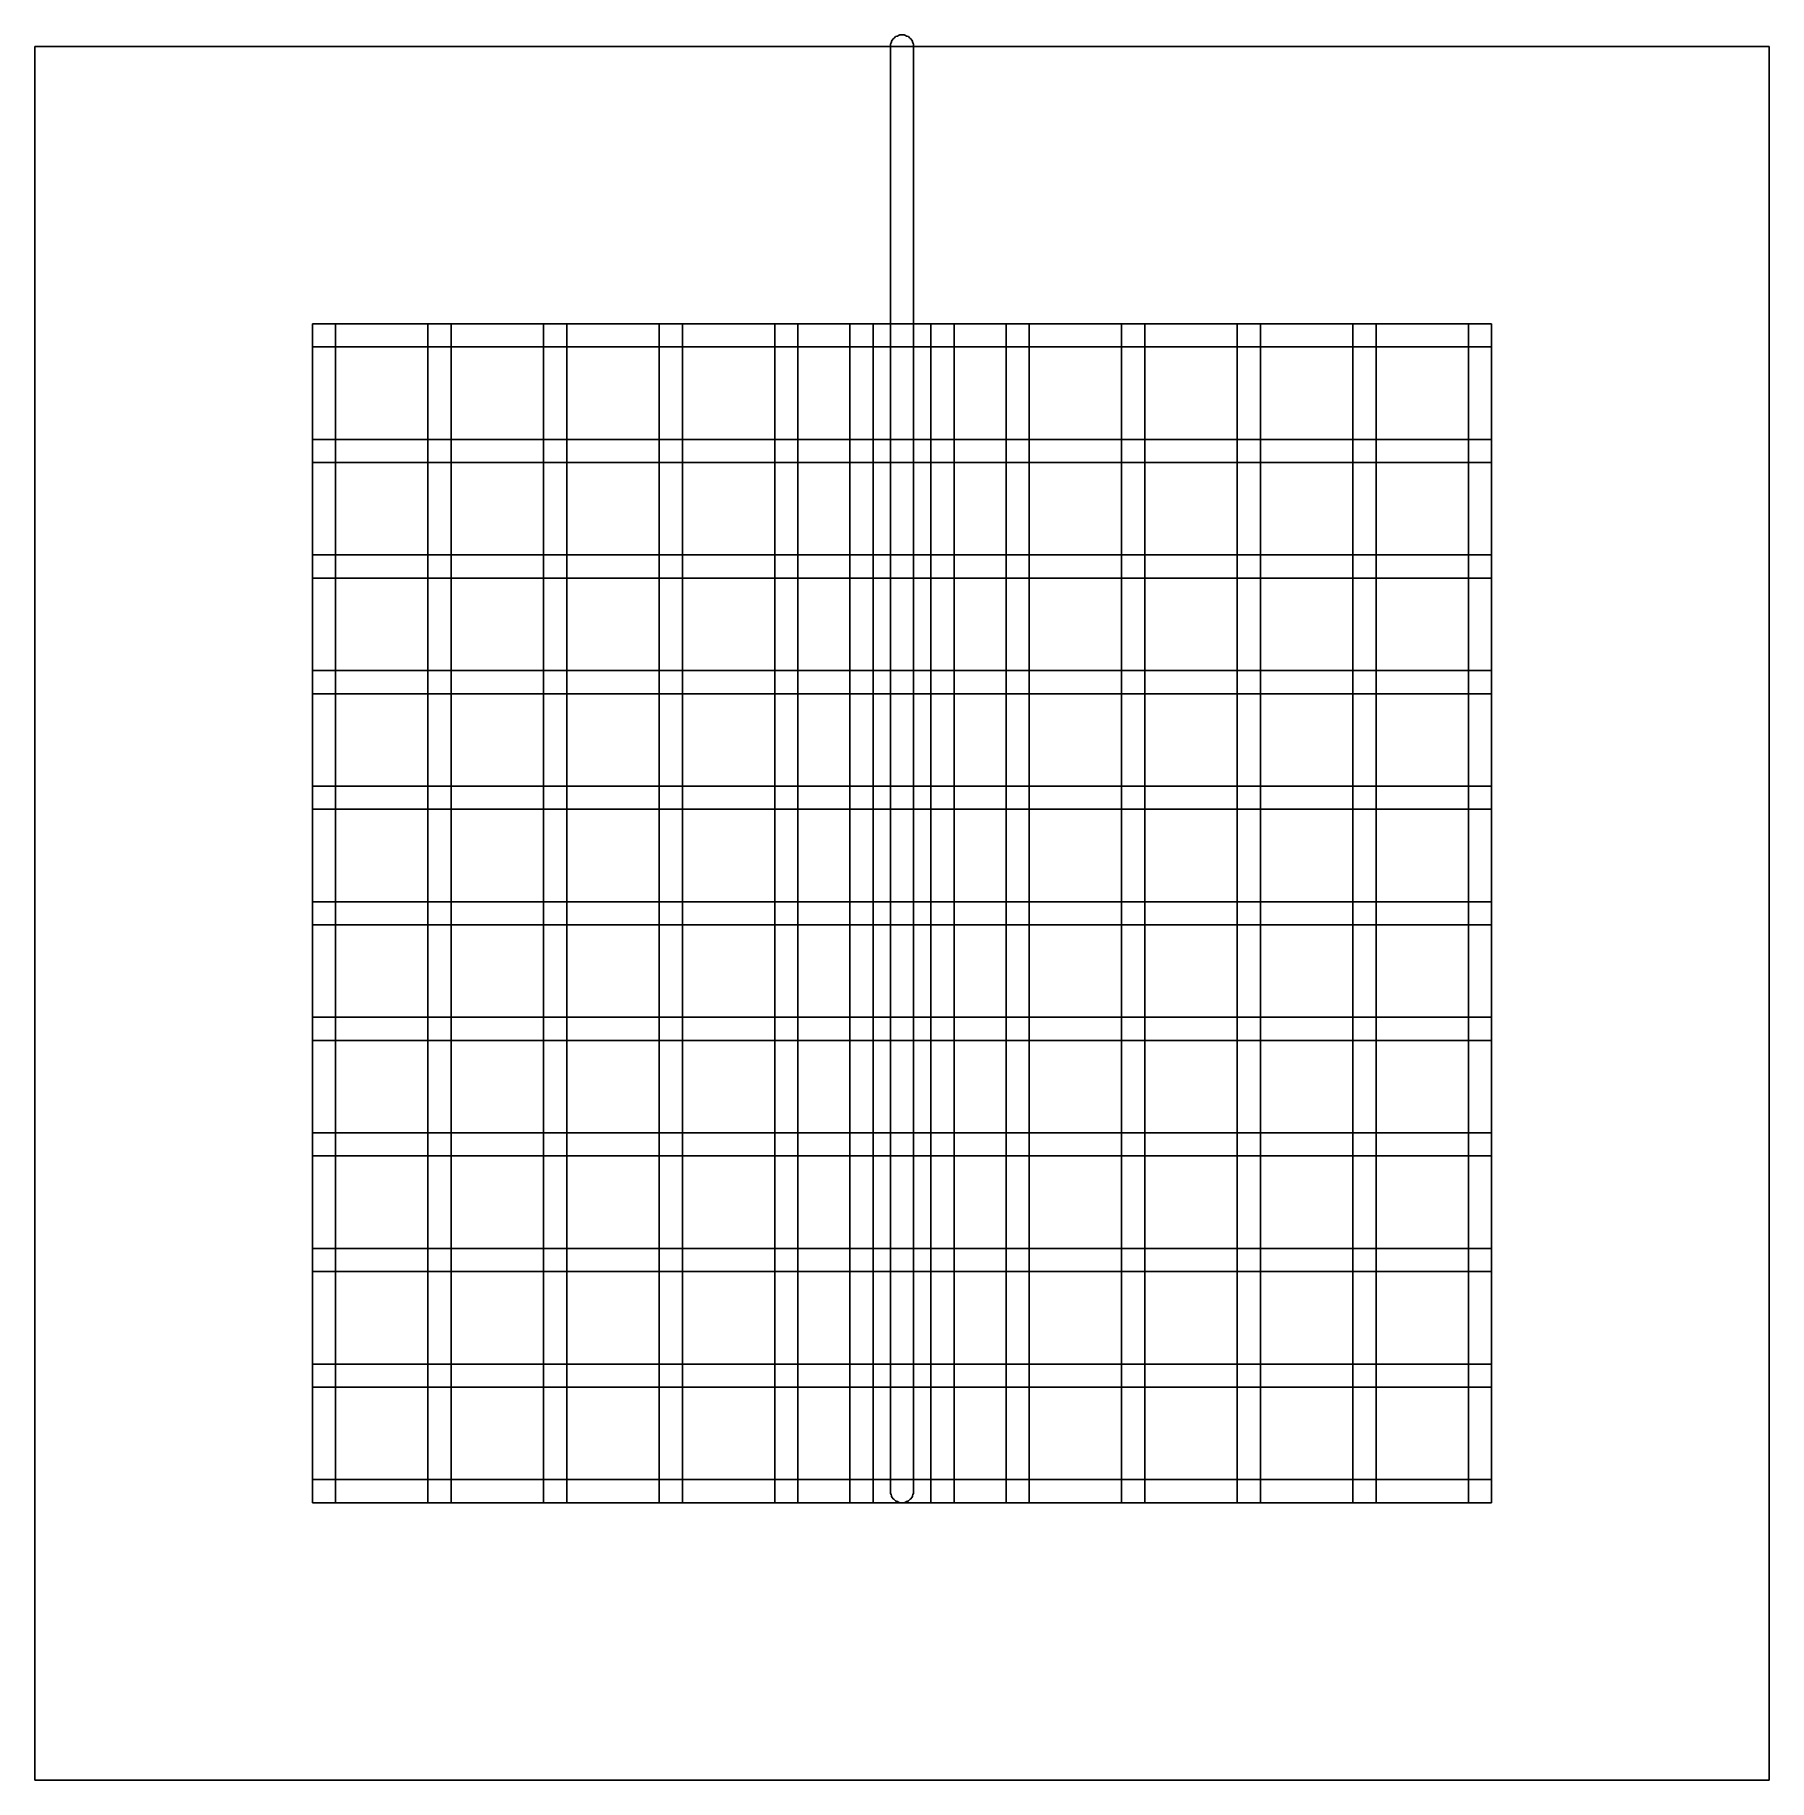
# Model space of a CAD drawing. Extents: x 152000 to 155000, y 502000 to 505020.
import ezdxf

# ---------------------------------------------------------------- set-up
doc = ezdxf.new("R2010")
doc.units = 0

msp = doc.modelspace()

# ---------------------------------------------------------------- linework, layer by layer
at = {"layer": 'Layer0'}
for p, q in [((153481, 505006), (153480, 505004)), ((153482, 505008), (153481, 505006)), ((153483, 505011), (153482, 505009)), ((153482, 505009), (153482, 505008)), ((153485, 505013), (153483, 505011)), ((153486, 505014), (153485, 505013)), ((153487, 505015), (153486, 505014)), ((153489, 505017), (153487, 505015)), ((153491, 505018), (153489, 505017)), ((153492, 505018), (153491, 505018)), ((153494, 505019), (153492, 505018)), ((153496, 505020), (153494, 505019)), ((153498, 505020), (153496, 505020)), ((153500, 505020), (153498, 505020)), ((153502, 505020), (153500, 505020)), ((153504, 505020), (153502, 505020)), ((153506, 505019), (153504, 505020)), ((153508, 505018), (153506, 505019)), ((153509, 505018), (153508, 505018)), ((153511, 505017), (153509, 505018)), ((153513, 505015), (153511, 505017)), ((153514, 505014), (153513, 505015)), ((153515, 505013), (153514, 505014)), ((153517, 505011), (153515, 505013)), ((153518, 505009), (153517, 505011)), ((153518, 505008), (153518, 505009)), ((153519, 505006), (153518, 505008)), ((153520, 505004), (153519, 505006)), ((152000, 505000), (155000, 505000)), ((152000, 502000), (152000, 505000)), ((153480, 505004), (153480, 505002)), ((153480, 505002), (153480, 505000)), ((153480, 505000), (153480, 504480)), ((153480, 505000), (153520, 505000)), ((153520, 505002), (153520, 505004)), ((153520, 505000), (153520, 505002)), ((153520, 504480), (153520, 505000)), ((155000, 505000), (155000, 502000)), ((152520, 504520), (152480, 504520)), ((152480, 504520), (152480, 504480)), ((152680, 504520), (152520, 504520)), ((152520, 504480), (152520, 504520)), ((152720, 504520), (152680, 504520)), ((152680, 504520), (152680, 504480)), ((152880, 504520), (152720, 504520)), ((152720, 504480), (152720, 504520)), ((152920, 504520), (152880, 504520)), ((152880, 504520), (152880, 504480)), ((153080, 504520), (152920, 504520)), ((152920, 504480), (152920, 504520)), ((153120, 504520), (153080, 504520)), ((153080, 504520), (153080, 504480)), ((153280, 504520), (153120, 504520)), ((153120, 504480), (153120, 504520)), ((153320, 504520), (153280, 504520)), ((153280, 504520), (153280, 504480)), ((153410, 504520), (153320, 504520)), ((153320, 504480), (153320, 504520)), ((153450, 504520), (153410, 504520)), ((153410, 504520), (153410, 504480)), ((153550, 504520), (153450, 504520)), ((153450, 504480), (153450, 504520)), ((153590, 504520), (153550, 504520)), ((153550, 504520), (153550, 504480)), ((153680, 504520), (153590, 504520)), ((153590, 504480), (153590, 504520)), ((153720, 504520), (153680, 504520)), ((153680, 504520), (153680, 504480)), ((153880, 504520), (153720, 504520)), ((153720, 504480), (153720, 504520)), ((153920, 504520), (153880, 504520)), ((153880, 504520), (153880, 504480)), ((154080, 504520), (153920, 504520)), ((153920, 504480), (153920, 504520)), ((154120, 504520), (154080, 504520)), ((154080, 504520), (154080, 504480)), ((154280, 504520), (154120, 504520)), ((154120, 504480), (154120, 504520)), ((154320, 504520), (154280, 504520)), ((154280, 504520), (154280, 504480)), ((154480, 504520), (154320, 504520)), ((154320, 504480), (154320, 504520)), ((154520, 504520), (154480, 504520)), ((154480, 504520), (154480, 504480)), ((154520, 504480), (154520, 504520)), ((152480, 504480), (152480, 504320)), ((152480, 504480), (152520, 504480)), ((152680, 504480), (152520, 504480)), ((152520, 504480), (152520, 504320)), ((152680, 504320), (152680, 504480)), ((152680, 504480), (152720, 504480)), ((152880, 504480), (152720, 504480)), ((152720, 504480), (152720, 504320)), ((152880, 504320), (152880, 504480)), ((152880, 504480), (152920, 504480)), ((153080, 504480), (152920, 504480)), ((152920, 504480), (152920, 504320)), ((153080, 504320), (153080, 504480)), ((153080, 504480), (153120, 504480)), ((153280, 504480), (153120, 504480)), ((153120, 504480), (153120, 504320)), ((153280, 504320), (153280, 504480)), ((153280, 504480), (153320, 504480)), ((153410, 504480), (153320, 504480)), ((153320, 504480), (153320, 504320)), ((153410, 504320), (153410, 504480)), ((153410, 504480), (153450, 504480)), ((153480, 504480), (153450, 504480)), ((153450, 504480), (153450, 504320)), ((153480, 504320), (153480, 504480)), ((153480, 504480), (153520, 504480)), ((153550, 504480), (153520, 504480)), ((153520, 504480), (153520, 504320)), ((153550, 504320), (153550, 504480)), ((153550, 504480), (153590, 504480)), ((153680, 504480), (153590, 504480)), ((153590, 504480), (153590, 504320)), ((153680, 504320), (153680, 504480)), ((153680, 504480), (153720, 504480)), ((153880, 504480), (153720, 504480)), ((153720, 504480), (153720, 504320)), ((153880, 504320), (153880, 504480)), ((153880, 504480), (153920, 504480)), ((154080, 504480), (153920, 504480)), ((153920, 504480), (153920, 504320)), ((154080, 504320), (154080, 504480)), ((154080, 504480), (154120, 504480)), ((154280, 504480), (154120, 504480)), ((154120, 504480), (154120, 504320)), ((154280, 504320), (154280, 504480)), ((154280, 504480), (154320, 504480)), ((154480, 504480), (154320, 504480)), ((154320, 504480), (154320, 504320)), ((154480, 504320), (154480, 504480)), ((154480, 504480), (154520, 504480)), ((154520, 504320), (154520, 504480)), ((152480, 504320), (152480, 504280)), ((152520, 504320), (152480, 504320)), ((152520, 504320), (152680, 504320)), ((152520, 504280), (152520, 504320)), ((152680, 504320), (152680, 504280)), ((152720, 504320), (152680, 504320)), ((152720, 504320), (152880, 504320)), ((152720, 504280), (152720, 504320)), ((152880, 504320), (152880, 504280)), ((152920, 504320), (152880, 504320)), ((152920, 504320), (153080, 504320)), ((152920, 504280), (152920, 504320)), ((153080, 504320), (153080, 504280)), ((153120, 504320), (153080, 504320)), ((153120, 504320), (153280, 504320)), ((153120, 504280), (153120, 504320)), ((153320, 504320), (153280, 504320)), ((153280, 504320), (153280, 504280)), ((153320, 504320), (153410, 504320)), ((153320, 504280), (153320, 504320)), ((153450, 504320), (153410, 504320)), ((153410, 504320), (153410, 504280)), ((153450, 504320), (153480, 504320)), ((153450, 504280), (153450, 504320)), ((153480, 504320), (153480, 504280)), ((153520, 504320), (153480, 504320)), ((153520, 504320), (153550, 504320)), ((153520, 504280), (153520, 504320)), ((153590, 504320), (153550, 504320)), ((153550, 504320), (153550, 504280)), ((153590, 504320), (153680, 504320)), ((153590, 504280), (153590, 504320)), ((153720, 504320), (153680, 504320)), ((153680, 504320), (153680, 504280)), ((153720, 504320), (153880, 504320)), ((153720, 504280), (153720, 504320)), ((153920, 504320), (153880, 504320)), ((153880, 504320), (153880, 504280)), ((153920, 504320), (154080, 504320)), ((153920, 504280), (153920, 504320)), ((154120, 504320), (154080, 504320)), ((154080, 504320), (154080, 504280)), ((154120, 504320), (154280, 504320)), ((154120, 504280), (154120, 504320)), ((154320, 504320), (154280, 504320)), ((154280, 504320), (154280, 504280)), ((154320, 504320), (154480, 504320)), ((154320, 504280), (154320, 504320)), ((154520, 504320), (154480, 504320)), ((154480, 504320), (154480, 504280)), ((154520, 504280), (154520, 504320)), ((152480, 504280), (152480, 504120)), ((152480, 504280), (152520, 504280)), ((152680, 504280), (152520, 504280)), ((152520, 504280), (152520, 504120)), ((152680, 504120), (152680, 504280)), ((152680, 504280), (152720, 504280)), ((152880, 504280), (152720, 504280)), ((152720, 504280), (152720, 504120)), ((152880, 504120), (152880, 504280)), ((152880, 504280), (152920, 504280)), ((153080, 504280), (152920, 504280)), ((152920, 504280), (152920, 504120)), ((153080, 504120), (153080, 504280)), ((153080, 504280), (153120, 504280)), ((153280, 504280), (153120, 504280)), ((153120, 504280), (153120, 504120)), ((153280, 504120), (153280, 504280)), ((153280, 504280), (153320, 504280)), ((153410, 504280), (153320, 504280)), ((153320, 504280), (153320, 504120)), ((153410, 504120), (153410, 504280)), ((153410, 504280), (153450, 504280)), ((153480, 504280), (153450, 504280)), ((153450, 504280), (153450, 504120)), ((153480, 504120), (153480, 504280)), ((153480, 504280), (153520, 504280)), ((153550, 504280), (153520, 504280)), ((153520, 504280), (153520, 504120)), ((153550, 504120), (153550, 504280)), ((153550, 504280), (153590, 504280)), ((153680, 504280), (153590, 504280)), ((153590, 504280), (153590, 504120)), ((153680, 504120), (153680, 504280)), ((153680, 504280), (153720, 504280)), ((153880, 504280), (153720, 504280)), ((153720, 504280), (153720, 504120)), ((153880, 504120), (153880, 504280)), ((153880, 504280), (153920, 504280)), ((154080, 504280), (153920, 504280)), ((153920, 504280), (153920, 504120)), ((154080, 504120), (154080, 504280)), ((154080, 504280), (154120, 504280)), ((154280, 504280), (154120, 504280)), ((154120, 504280), (154120, 504120)), ((154280, 504120), (154280, 504280)), ((154280, 504280), (154320, 504280)), ((154480, 504280), (154320, 504280)), ((154320, 504280), (154320, 504120)), ((154480, 504120), (154480, 504280)), ((154480, 504280), (154520, 504280)), ((154520, 504120), (154520, 504280)), ((152480, 504120), (152480, 504080)), ((152520, 504120), (152480, 504120)), ((152520, 504120), (152680, 504120)), ((152520, 504080), (152520, 504120)), ((152680, 504120), (152680, 504080)), ((152720, 504120), (152680, 504120)), ((152720, 504120), (152880, 504120)), ((152720, 504080), (152720, 504120)), ((152880, 504120), (152880, 504080)), ((152920, 504120), (152880, 504120)), ((152920, 504120), (153080, 504120)), ((152920, 504080), (152920, 504120)), ((153080, 504120), (153080, 504080)), ((153120, 504120), (153080, 504120)), ((153120, 504120), (153280, 504120)), ((153120, 504080), (153120, 504120)), ((153280, 504120), (153280, 504080)), ((153320, 504120), (153280, 504120)), ((153320, 504120), (153410, 504120)), ((153320, 504080), (153320, 504120)), ((153450, 504120), (153410, 504120)), ((153410, 504120), (153410, 504080)), ((153450, 504120), (153480, 504120)), ((153450, 504080), (153450, 504120)), ((153480, 504120), (153480, 504080)), ((153520, 504120), (153480, 504120)), ((153520, 504120), (153550, 504120)), ((153520, 504080), (153520, 504120)), ((153590, 504120), (153550, 504120)), ((153550, 504120), (153550, 504080)), ((153590, 504120), (153680, 504120)), ((153590, 504080), (153590, 504120)), ((153720, 504120), (153680, 504120)), ((153680, 504120), (153680, 504080)), ((153720, 504120), (153880, 504120)), ((153720, 504080), (153720, 504120)), ((153920, 504120), (153880, 504120)), ((153880, 504120), (153880, 504080)), ((153920, 504120), (154080, 504120)), ((153920, 504080), (153920, 504120)), ((154120, 504120), (154080, 504120)), ((154080, 504120), (154080, 504080)), ((154120, 504120), (154280, 504120)), ((154120, 504080), (154120, 504120)), ((154320, 504120), (154280, 504120)), ((154280, 504120), (154280, 504080)), ((154320, 504120), (154480, 504120)), ((154320, 504080), (154320, 504120)), ((154520, 504120), (154480, 504120)), ((154480, 504120), (154480, 504080)), ((154520, 504080), (154520, 504120)), ((152480, 504080), (152480, 503920)), ((152480, 504080), (152520, 504080)), ((152680, 504080), (152520, 504080)), ((152520, 504080), (152520, 503920)), ((152680, 503920), (152680, 504080)), ((152680, 504080), (152720, 504080)), ((152880, 504080), (152720, 504080)), ((152720, 504080), (152720, 503920)), ((152880, 503920), (152880, 504080)), ((152880, 504080), (152920, 504080)), ((153080, 504080), (152920, 504080)), ((152920, 504080), (152920, 503920)), ((153080, 503920), (153080, 504080)), ((153080, 504080), (153120, 504080)), ((153280, 504080), (153120, 504080)), ((153120, 504080), (153120, 503920)), ((153280, 503920), (153280, 504080)), ((153280, 504080), (153320, 504080)), ((153410, 504080), (153320, 504080)), ((153320, 504080), (153320, 503920)), ((153410, 503920), (153410, 504080)), ((153410, 504080), (153450, 504080)), ((153480, 504080), (153450, 504080)), ((153450, 504080), (153450, 503920)), ((153480, 503920), (153480, 504080)), ((153480, 504080), (153520, 504080)), ((153550, 504080), (153520, 504080)), ((153520, 504080), (153520, 503920)), ((153550, 503920), (153550, 504080)), ((153550, 504080), (153590, 504080)), ((153680, 504080), (153590, 504080)), ((153590, 504080), (153590, 503920)), ((153680, 503920), (153680, 504080)), ((153680, 504080), (153720, 504080)), ((153880, 504080), (153720, 504080)), ((153720, 504080), (153720, 503920)), ((153880, 503920), (153880, 504080)), ((153880, 504080), (153920, 504080)), ((154080, 504080), (153920, 504080)), ((153920, 504080), (153920, 503920)), ((154080, 503920), (154080, 504080)), ((154080, 504080), (154120, 504080)), ((154280, 504080), (154120, 504080)), ((154120, 504080), (154120, 503920)), ((154280, 503920), (154280, 504080)), ((154280, 504080), (154320, 504080)), ((154480, 504080), (154320, 504080)), ((154320, 504080), (154320, 503920)), ((154480, 503920), (154480, 504080)), ((154480, 504080), (154520, 504080)), ((154520, 503920), (154520, 504080)), ((152480, 503920), (152480, 503880)), ((152520, 503920), (152480, 503920)), ((152520, 503920), (152680, 503920)), ((152520, 503880), (152520, 503920)), ((152680, 503920), (152680, 503880)), ((152720, 503920), (152680, 503920)), ((152720, 503920), (152880, 503920)), ((152720, 503880), (152720, 503920)), ((152880, 503920), (152880, 503880)), ((152920, 503920), (152880, 503920)), ((152920, 503920), (153080, 503920)), ((152920, 503880), (152920, 503920)), ((153080, 503920), (153080, 503880)), ((153120, 503920), (153080, 503920)), ((153120, 503920), (153280, 503920)), ((153120, 503880), (153120, 503920)), ((153280, 503920), (153280, 503880)), ((153320, 503920), (153280, 503920)), ((153320, 503920), (153410, 503920)), ((153320, 503880), (153320, 503920)), ((153450, 503920), (153410, 503920)), ((153410, 503920), (153410, 503880)), ((153450, 503920), (153480, 503920)), ((153450, 503880), (153450, 503920)), ((153480, 503920), (153480, 503880)), ((153520, 503920), (153480, 503920)), ((153520, 503920), (153550, 503920)), ((153520, 503880), (153520, 503920)), ((153590, 503920), (153550, 503920)), ((153550, 503920), (153550, 503880)), ((153590, 503920), (153680, 503920)), ((153590, 503880), (153590, 503920)), ((153720, 503920), (153680, 503920)), ((153680, 503920), (153680, 503880)), ((153720, 503920), (153880, 503920)), ((153720, 503880), (153720, 503920)), ((153920, 503920), (153880, 503920)), ((153880, 503920), (153880, 503880)), ((153920, 503920), (154080, 503920)), ((153920, 503880), (153920, 503920)), ((154120, 503920), (154080, 503920)), ((154080, 503920), (154080, 503880)), ((154120, 503920), (154280, 503920)), ((154120, 503880), (154120, 503920)), ((154320, 503920), (154280, 503920)), ((154280, 503920), (154280, 503880)), ((154320, 503920), (154480, 503920)), ((154320, 503880), (154320, 503920)), ((154520, 503920), (154480, 503920)), ((154480, 503920), (154480, 503880)), ((154520, 503880), (154520, 503920)), ((152480, 503880), (152480, 503720)), ((152480, 503880), (152520, 503880)), ((152680, 503880), (152520, 503880)), ((152520, 503880), (152520, 503720)), ((152680, 503720), (152680, 503880)), ((152680, 503880), (152720, 503880)), ((152880, 503880), (152720, 503880)), ((152720, 503880), (152720, 503720)), ((152880, 503720), (152880, 503880)), ((152880, 503880), (152920, 503880)), ((153080, 503880), (152920, 503880)), ((152920, 503880), (152920, 503720)), ((153080, 503720), (153080, 503880)), ((153080, 503880), (153120, 503880)), ((153280, 503880), (153120, 503880)), ((153120, 503880), (153120, 503720)), ((153280, 503720), (153280, 503880)), ((153280, 503880), (153320, 503880)), ((153410, 503880), (153320, 503880)), ((153320, 503880), (153320, 503720)), ((153410, 503720), (153410, 503880)), ((153410, 503880), (153450, 503880)), ((153480, 503880), (153450, 503880)), ((153450, 503880), (153450, 503720)), ((153480, 503720), (153480, 503880)), ((153480, 503880), (153520, 503880)), ((153550, 503880), (153520, 503880)), ((153520, 503880), (153520, 503720)), ((153550, 503720), (153550, 503880)), ((153550, 503880), (153590, 503880)), ((153680, 503880), (153590, 503880)), ((153590, 503880), (153590, 503720)), ((153680, 503720), (153680, 503880)), ((153680, 503880), (153720, 503880)), ((153880, 503880), (153720, 503880)), ((153720, 503880), (153720, 503720)), ((153880, 503720), (153880, 503880)), ((153880, 503880), (153920, 503880)), ((154080, 503880), (153920, 503880)), ((153920, 503880), (153920, 503720)), ((154080, 503720), (154080, 503880)), ((154080, 503880), (154120, 503880)), ((154280, 503880), (154120, 503880)), ((154120, 503880), (154120, 503720)), ((154280, 503720), (154280, 503880)), ((154280, 503880), (154320, 503880)), ((154480, 503880), (154320, 503880)), ((154320, 503880), (154320, 503720)), ((154480, 503720), (154480, 503880)), ((154480, 503880), (154520, 503880)), ((154520, 503720), (154520, 503880)), ((152480, 503720), (152480, 503680)), ((152520, 503720), (152480, 503720)), ((152520, 503720), (152680, 503720)), ((152520, 503680), (152520, 503720)), ((152680, 503720), (152680, 503680)), ((152720, 503720), (152680, 503720)), ((152720, 503720), (152880, 503720)), ((152720, 503680), (152720, 503720)), ((152880, 503720), (152880, 503680)), ((152920, 503720), (152880, 503720)), ((152920, 503720), (153080, 503720)), ((152920, 503680), (152920, 503720)), ((153080, 503720), (153080, 503680)), ((153120, 503720), (153080, 503720)), ((153120, 503720), (153280, 503720)), ((153120, 503680), (153120, 503720)), ((153280, 503720), (153280, 503680)), ((153320, 503720), (153280, 503720)), ((153320, 503720), (153410, 503720)), ((153320, 503680), (153320, 503720)), ((153410, 503720), (153410, 503680)), ((153450, 503720), (153410, 503720)), ((153450, 503720), (153480, 503720)), ((153450, 503680), (153450, 503720)), ((153480, 503720), (153480, 503680)), ((153520, 503720), (153480, 503720)), ((153520, 503720), (153550, 503720)), ((153520, 503680), (153520, 503720)), ((153590, 503720), (153550, 503720)), ((153550, 503720), (153550, 503680)), ((153590, 503720), (153680, 503720)), ((153590, 503680), (153590, 503720)), ((153720, 503720), (153680, 503720)), ((153680, 503720), (153680, 503680)), ((153720, 503720), (153880, 503720)), ((153720, 503680), (153720, 503720)), ((153920, 503720), (153880, 503720)), ((153880, 503720), (153880, 503680)), ((153920, 503720), (154080, 503720)), ((153920, 503680), (153920, 503720)), ((154120, 503720), (154080, 503720)), ((154080, 503720), (154080, 503680)), ((154120, 503720), (154280, 503720)), ((154120, 503680), (154120, 503720)), ((154320, 503720), (154280, 503720)), ((154280, 503720), (154280, 503680)), ((154320, 503720), (154480, 503720)), ((154320, 503680), (154320, 503720)), ((154520, 503720), (154480, 503720)), ((154480, 503720), (154480, 503680)), ((154520, 503680), (154520, 503720)), ((152480, 503680), (152480, 503520)), ((152480, 503680), (152520, 503680)), ((152680, 503680), (152520, 503680)), ((152520, 503680), (152520, 503520)), ((152680, 503520), (152680, 503680)), ((152680, 503680), (152720, 503680)), ((152880, 503680), (152720, 503680)), ((152720, 503680), (152720, 503520)), ((152880, 503520), (152880, 503680)), ((152880, 503680), (152920, 503680)), ((153080, 503680), (152920, 503680)), ((152920, 503680), (152920, 503520)), ((153080, 503520), (153080, 503680)), ((153080, 503680), (153120, 503680)), ((153280, 503680), (153120, 503680)), ((153120, 503680), (153120, 503520)), ((153280, 503520), (153280, 503680)), ((153280, 503680), (153320, 503680)), ((153410, 503680), (153320, 503680)), ((153320, 503680), (153320, 503520)), ((153410, 503520), (153410, 503680)), ((153410, 503680), (153450, 503680)), ((153480, 503680), (153450, 503680)), ((153450, 503680), (153450, 503520)), ((153480, 503520), (153480, 503680)), ((153480, 503680), (153520, 503680)), ((153550, 503680), (153520, 503680)), ((153520, 503680), (153520, 503520)), ((153550, 503520), (153550, 503680)), ((153550, 503680), (153590, 503680)), ((153680, 503680), (153590, 503680)), ((153590, 503680), (153590, 503520)), ((153680, 503520), (153680, 503680)), ((153680, 503680), (153720, 503680)), ((153880, 503680), (153720, 503680)), ((153720, 503680), (153720, 503520)), ((153880, 503520), (153880, 503680)), ((153880, 503680), (153920, 503680)), ((154080, 503680), (153920, 503680)), ((153920, 503680), (153920, 503520)), ((154080, 503520), (154080, 503680)), ((154080, 503680), (154120, 503680)), ((154280, 503680), (154120, 503680)), ((154120, 503680), (154120, 503520)), ((154280, 503520), (154280, 503680)), ((154280, 503680), (154320, 503680)), ((154480, 503680), (154320, 503680)), ((154320, 503680), (154320, 503520)), ((154480, 503520), (154480, 503680)), ((154480, 503680), (154520, 503680)), ((154520, 503520), (154520, 503680)), ((152480, 503520), (152480, 503480)), ((152520, 503520), (152480, 503520)), ((152520, 503520), (152680, 503520)), ((152520, 503480), (152520, 503520)), ((152680, 503520), (152680, 503480)), ((152720, 503520), (152680, 503520)), ((152720, 503520), (152880, 503520)), ((152720, 503480), (152720, 503520)), ((152880, 503520), (152880, 503480)), ((152920, 503520), (152880, 503520)), ((152920, 503520), (153080, 503520)), ((152920, 503480), (152920, 503520)), ((153080, 503520), (153080, 503480)), ((153120, 503520), (153080, 503520)), ((153120, 503520), (153280, 503520)), ((153120, 503480), (153120, 503520)), ((153280, 503520), (153280, 503480)), ((153320, 503520), (153280, 503520)), ((153320, 503520), (153410, 503520)), ((153320, 503480), (153320, 503520)), ((153410, 503520), (153410, 503480)), ((153450, 503520), (153410, 503520)), ((153450, 503520), (153480, 503520)), ((153450, 503480), (153450, 503520)), ((153480, 503520), (153480, 503480)), ((153520, 503520), (153480, 503520)), ((153520, 503520), (153550, 503520)), ((153520, 503480), (153520, 503520)), ((153590, 503520), (153550, 503520)), ((153550, 503520), (153550, 503480)), ((153590, 503520), (153680, 503520)), ((153590, 503480), (153590, 503520)), ((153720, 503520), (153680, 503520)), ((153680, 503520), (153680, 503480)), ((153720, 503520), (153880, 503520)), ((153720, 503480), (153720, 503520)), ((153920, 503520), (153880, 503520)), ((153880, 503520), (153880, 503480)), ((153920, 503520), (154080, 503520)), ((153920, 503480), (153920, 503520)), ((154120, 503520), (154080, 503520)), ((154080, 503520), (154080, 503480)), ((154120, 503520), (154280, 503520)), ((154120, 503480), (154120, 503520)), ((154320, 503520), (154280, 503520)), ((154280, 503520), (154280, 503480)), ((154320, 503520), (154480, 503520)), ((154320, 503480), (154320, 503520)), ((154520, 503520), (154480, 503520)), ((154480, 503520), (154480, 503480)), ((154520, 503480), (154520, 503520)), ((152480, 503480), (152480, 503320)), ((152480, 503480), (152520, 503480)), ((152680, 503480), (152520, 503480)), ((152520, 503480), (152520, 503320)), ((152680, 503320), (152680, 503480)), ((152680, 503480), (152720, 503480)), ((152880, 503480), (152720, 503480)), ((152720, 503480), (152720, 503320)), ((152880, 503320), (152880, 503480)), ((152880, 503480), (152920, 503480)), ((153080, 503480), (152920, 503480)), ((152920, 503480), (152920, 503320)), ((153080, 503320), (153080, 503480)), ((153080, 503480), (153120, 503480)), ((153280, 503480), (153120, 503480)), ((153120, 503480), (153120, 503320)), ((153280, 503320), (153280, 503480)), ((153280, 503480), (153320, 503480)), ((153410, 503480), (153320, 503480)), ((153320, 503480), (153320, 503320)), ((153410, 503320), (153410, 503480)), ((153410, 503480), (153450, 503480)), ((153480, 503480), (153450, 503480)), ((153450, 503480), (153450, 503320)), ((153480, 503320), (153480, 503480)), ((153480, 503480), (153520, 503480)), ((153550, 503480), (153520, 503480)), ((153520, 503480), (153520, 503320)), ((153550, 503320), (153550, 503480)), ((153550, 503480), (153590, 503480)), ((153680, 503480), (153590, 503480)), ((153590, 503480), (153590, 503320)), ((153680, 503320), (153680, 503480)), ((153680, 503480), (153720, 503480)), ((153880, 503480), (153720, 503480)), ((153720, 503480), (153720, 503320)), ((153880, 503320), (153880, 503480)), ((153880, 503480), (153920, 503480)), ((154080, 503480), (153920, 503480)), ((153920, 503480), (153920, 503320)), ((154080, 503320), (154080, 503480)), ((154080, 503480), (154120, 503480)), ((154280, 503480), (154120, 503480)), ((154120, 503480), (154120, 503320)), ((154280, 503320), (154280, 503480)), ((154280, 503480), (154320, 503480)), ((154480, 503480), (154320, 503480)), ((154320, 503480), (154320, 503320)), ((154480, 503320), (154480, 503480)), ((154480, 503480), (154520, 503480)), ((154520, 503320), (154520, 503480)), ((152480, 503320), (152480, 503280)), ((152520, 503320), (152480, 503320)), ((152520, 503320), (152680, 503320)), ((152520, 503280), (152520, 503320)), ((152680, 503320), (152680, 503280)), ((152720, 503320), (152680, 503320)), ((152720, 503320), (152880, 503320)), ((152720, 503280), (152720, 503320)), ((152880, 503320), (152880, 503280)), ((152920, 503320), (152880, 503320)), ((152920, 503320), (153080, 503320)), ((152920, 503280), (152920, 503320)), ((153080, 503320), (153080, 503280)), ((153120, 503320), (153080, 503320)), ((153120, 503320), (153280, 503320)), ((153120, 503280), (153120, 503320)), ((153280, 503320), (153280, 503280)), ((153320, 503320), (153280, 503320)), ((153320, 503320), (153410, 503320)), ((153320, 503280), (153320, 503320)), ((153410, 503320), (153410, 503280)), ((153450, 503320), (153410, 503320)), ((153450, 503320), (153480, 503320)), ((153450, 503280), (153450, 503320)), ((153480, 503320), (153480, 503280)), ((153520, 503320), (153480, 503320)), ((153520, 503320), (153550, 503320)), ((153520, 503280), (153520, 503320)), ((153550, 503320), (153550, 503280)), ((153590, 503320), (153550, 503320)), ((153590, 503320), (153680, 503320)), ((153590, 503280), (153590, 503320)), ((153680, 503320), (153680, 503280)), ((153720, 503320), (153680, 503320)), ((153720, 503320), (153880, 503320)), ((153720, 503280), (153720, 503320)), ((153920, 503320), (153880, 503320)), ((153880, 503320), (153880, 503280)), ((153920, 503320), (154080, 503320)), ((153920, 503280), (153920, 503320)), ((154120, 503320), (154080, 503320)), ((154080, 503320), (154080, 503280)), ((154120, 503320), (154280, 503320)), ((154120, 503280), (154120, 503320)), ((154320, 503320), (154280, 503320)), ((154280, 503320), (154280, 503280)), ((154320, 503320), (154480, 503320)), ((154320, 503280), (154320, 503320)), ((154520, 503320), (154480, 503320)), ((154480, 503320), (154480, 503280)), ((154520, 503280), (154520, 503320)), ((152480, 503280), (152480, 503120)), ((152480, 503280), (152520, 503280)), ((152680, 503280), (152520, 503280)), ((152520, 503280), (152520, 503120)), ((152680, 503120), (152680, 503280)), ((152680, 503280), (152720, 503280)), ((152880, 503280), (152720, 503280)), ((152720, 503280), (152720, 503120)), ((152880, 503120), (152880, 503280)), ((152880, 503280), (152920, 503280)), ((153080, 503280), (152920, 503280)), ((152920, 503280), (152920, 503120)), ((153080, 503120), (153080, 503280)), ((153080, 503280), (153120, 503280)), ((153280, 503280), (153120, 503280)), ((153120, 503280), (153120, 503120)), ((153280, 503120), (153280, 503280)), ((153280, 503280), (153320, 503280)), ((153410, 503280), (153320, 503280)), ((153320, 503280), (153320, 503120)), ((153410, 503120), (153410, 503280)), ((153410, 503280), (153450, 503280)), ((153480, 503280), (153450, 503280)), ((153450, 503280), (153450, 503120)), ((153480, 503120), (153480, 503280)), ((153480, 503280), (153520, 503280)), ((153550, 503280), (153520, 503280)), ((153520, 503280), (153520, 503120)), ((153550, 503120), (153550, 503280)), ((153550, 503280), (153590, 503280)), ((153680, 503280), (153590, 503280)), ((153590, 503280), (153590, 503120)), ((153680, 503120), (153680, 503280)), ((153680, 503280), (153720, 503280)), ((153880, 503280), (153720, 503280)), ((153720, 503280), (153720, 503120)), ((153880, 503120), (153880, 503280)), ((153880, 503280), (153920, 503280)), ((154080, 503280), (153920, 503280)), ((153920, 503280), (153920, 503120)), ((154080, 503120), (154080, 503280)), ((154080, 503280), (154120, 503280)), ((154280, 503280), (154120, 503280)), ((154120, 503280), (154120, 503120)), ((154280, 503120), (154280, 503280)), ((154280, 503280), (154320, 503280)), ((154480, 503280), (154320, 503280)), ((154320, 503280), (154320, 503120)), ((154480, 503120), (154480, 503280)), ((154480, 503280), (154520, 503280)), ((154520, 503120), (154520, 503280)), ((152480, 503120), (152480, 503080)), ((152520, 503120), (152480, 503120)), ((152520, 503120), (152680, 503120)), ((152520, 503080), (152520, 503120)), ((152680, 503120), (152680, 503080)), ((152720, 503120), (152680, 503120)), ((152720, 503120), (152880, 503120)), ((152720, 503080), (152720, 503120)), ((152880, 503120), (152880, 503080)), ((152920, 503120), (152880, 503120)), ((152920, 503120), (153080, 503120)), ((152920, 503080), (152920, 503120)), ((153080, 503120), (153080, 503080)), ((153120, 503120), (153080, 503120)), ((153120, 503120), (153280, 503120)), ((153120, 503080), (153120, 503120)), ((153280, 503120), (153280, 503080)), ((153320, 503120), (153280, 503120)), ((153320, 503120), (153410, 503120)), ((153320, 503080), (153320, 503120)), ((153410, 503120), (153410, 503080)), ((153450, 503120), (153410, 503120)), ((153450, 503120), (153480, 503120)), ((153450, 503080), (153450, 503120)), ((153480, 503120), (153480, 503080)), ((153520, 503120), (153480, 503120)), ((153520, 503120), (153550, 503120)), ((153520, 503080), (153520, 503120)), ((153550, 503120), (153550, 503080)), ((153590, 503120), (153550, 503120)), ((153590, 503120), (153680, 503120)), ((153590, 503080), (153590, 503120)), ((153680, 503120), (153680, 503080)), ((153720, 503120), (153680, 503120)), ((153720, 503120), (153880, 503120)), ((153720, 503080), (153720, 503120)), ((153880, 503120), (153880, 503080)), ((153920, 503120), (153880, 503120)), ((153920, 503120), (154080, 503120)), ((153920, 503080), (153920, 503120)), ((154120, 503120), (154080, 503120)), ((154080, 503120), (154080, 503080)), ((154120, 503120), (154280, 503120)), ((154120, 503080), (154120, 503120)), ((154320, 503120), (154280, 503120)), ((154280, 503120), (154280, 503080)), ((154320, 503120), (154480, 503120)), ((154320, 503080), (154320, 503120)), ((154520, 503120), (154480, 503120)), ((154480, 503120), (154480, 503080)), ((154520, 503080), (154520, 503120)), ((152480, 503080), (152480, 502920)), ((152480, 503080), (152520, 503080)), ((152680, 503080), (152520, 503080)), ((152520, 503080), (152520, 502920)), ((152680, 502920), (152680, 503080)), ((152680, 503080), (152720, 503080)), ((152880, 503080), (152720, 503080)), ((152720, 503080), (152720, 502920)), ((152880, 502920), (152880, 503080)), ((152880, 503080), (152920, 503080)), ((153080, 503080), (152920, 503080)), ((152920, 503080), (152920, 502920)), ((153080, 502920), (153080, 503080)), ((153080, 503080), (153120, 503080)), ((153280, 503080), (153120, 503080)), ((153120, 503080), (153120, 502920)), ((153280, 502920), (153280, 503080)), ((153280, 503080), (153320, 503080)), ((153410, 503080), (153320, 503080)), ((153320, 503080), (153320, 502920)), ((153410, 502920), (153410, 503080)), ((153410, 503080), (153450, 503080)), ((153480, 503080), (153450, 503080)), ((153450, 503080), (153450, 502920)), ((153480, 502920), (153480, 503080)), ((153480, 503080), (153520, 503080)), ((153550, 503080), (153520, 503080)), ((153520, 503080), (153520, 502920)), ((153550, 502920), (153550, 503080)), ((153550, 503080), (153590, 503080)), ((153680, 503080), (153590, 503080)), ((153590, 503080), (153590, 502920)), ((153680, 502920), (153680, 503080)), ((153680, 503080), (153720, 503080)), ((153880, 503080), (153720, 503080)), ((153720, 503080), (153720, 502920)), ((153880, 502920), (153880, 503080)), ((153880, 503080), (153920, 503080)), ((154080, 503080), (153920, 503080)), ((153920, 503080), (153920, 502920)), ((154080, 502920), (154080, 503080)), ((154080, 503080), (154120, 503080)), ((154280, 503080), (154120, 503080)), ((154120, 503080), (154120, 502920)), ((154280, 502920), (154280, 503080)), ((154280, 503080), (154320, 503080)), ((154480, 503080), (154320, 503080)), ((154320, 503080), (154320, 502920)), ((154480, 502920), (154480, 503080)), ((154480, 503080), (154520, 503080)), ((154520, 502920), (154520, 503080)), ((152480, 502920), (152480, 502880)), ((152520, 502920), (152480, 502920)), ((152520, 502920), (152680, 502920)), ((152520, 502880), (152520, 502920)), ((152680, 502920), (152680, 502880)), ((152720, 502920), (152680, 502920)), ((152720, 502920), (152880, 502920)), ((152720, 502880), (152720, 502920)), ((152880, 502920), (152880, 502880)), ((152920, 502920), (152880, 502920)), ((152920, 502920), (153080, 502920)), ((152920, 502880), (152920, 502920)), ((153080, 502920), (153080, 502880)), ((153120, 502920), (153080, 502920)), ((153120, 502920), (153280, 502920)), ((153120, 502880), (153120, 502920)), ((153280, 502920), (153280, 502880)), ((153320, 502920), (153280, 502920)), ((153320, 502920), (153410, 502920)), ((153320, 502880), (153320, 502920)), ((153410, 502920), (153410, 502880)), ((153450, 502920), (153410, 502920)), ((153450, 502920), (153480, 502920)), ((153450, 502880), (153450, 502920)), ((153480, 502920), (153480, 502880)), ((153520, 502920), (153480, 502920)), ((153520, 502920), (153550, 502920)), ((153520, 502880), (153520, 502920)), ((153550, 502920), (153550, 502880)), ((153590, 502920), (153550, 502920)), ((153590, 502920), (153680, 502920)), ((153590, 502880), (153590, 502920)), ((153680, 502920), (153680, 502880)), ((153720, 502920), (153680, 502920)), ((153720, 502920), (153880, 502920)), ((153720, 502880), (153720, 502920)), ((153880, 502920), (153880, 502880)), ((153920, 502920), (153880, 502920)), ((153920, 502920), (154080, 502920)), ((153920, 502880), (153920, 502920)), ((154080, 502920), (154080, 502880)), ((154120, 502920), (154080, 502920)), ((154120, 502920), (154280, 502920)), ((154120, 502880), (154120, 502920)), ((154320, 502920), (154280, 502920)), ((154280, 502920), (154280, 502880)), ((154320, 502920), (154480, 502920)), ((154320, 502880), (154320, 502920)), ((154520, 502920), (154480, 502920)), ((154480, 502920), (154480, 502880)), ((154520, 502880), (154520, 502920)), ((152480, 502880), (152480, 502720)), ((152480, 502880), (152520, 502880)), ((152680, 502880), (152520, 502880)), ((152520, 502880), (152520, 502720)), ((152680, 502720), (152680, 502880)), ((152680, 502880), (152720, 502880)), ((152880, 502880), (152720, 502880)), ((152720, 502880), (152720, 502720)), ((152880, 502720), (152880, 502880)), ((152880, 502880), (152920, 502880)), ((153080, 502880), (152920, 502880)), ((152920, 502880), (152920, 502720)), ((153080, 502720), (153080, 502880)), ((153080, 502880), (153120, 502880)), ((153280, 502880), (153120, 502880)), ((153120, 502880), (153120, 502720)), ((153280, 502720), (153280, 502880)), ((153280, 502880), (153320, 502880)), ((153410, 502880), (153320, 502880)), ((153320, 502880), (153320, 502720)), ((153410, 502720), (153410, 502880)), ((153410, 502880), (153450, 502880)), ((153480, 502880), (153450, 502880)), ((153450, 502880), (153450, 502720)), ((153480, 502720), (153480, 502880)), ((153480, 502880), (153520, 502880)), ((153550, 502880), (153520, 502880)), ((153520, 502880), (153520, 502720)), ((153550, 502720), (153550, 502880)), ((153550, 502880), (153590, 502880)), ((153680, 502880), (153590, 502880)), ((153590, 502880), (153590, 502720)), ((153680, 502720), (153680, 502880)), ((153680, 502880), (153720, 502880)), ((153880, 502880), (153720, 502880)), ((153720, 502880), (153720, 502720)), ((153880, 502720), (153880, 502880)), ((153880, 502880), (153920, 502880)), ((154080, 502880), (153920, 502880)), ((153920, 502880), (153920, 502720)), ((154080, 502720), (154080, 502880)), ((154080, 502880), (154120, 502880)), ((154280, 502880), (154120, 502880)), ((154120, 502880), (154120, 502720)), ((154280, 502720), (154280, 502880)), ((154280, 502880), (154320, 502880)), ((154480, 502880), (154320, 502880)), ((154320, 502880), (154320, 502720)), ((154480, 502720), (154480, 502880)), ((154480, 502880), (154520, 502880)), ((154520, 502720), (154520, 502880)), ((152480, 502720), (152480, 502680)), ((152520, 502720), (152480, 502720)), ((152520, 502720), (152680, 502720)), ((152520, 502680), (152520, 502720)), ((152680, 502720), (152680, 502680)), ((152720, 502720), (152680, 502720)), ((152720, 502720), (152880, 502720)), ((152720, 502680), (152720, 502720)), ((152880, 502720), (152880, 502680)), ((152920, 502720), (152880, 502720)), ((152920, 502720), (153080, 502720)), ((152920, 502680), (152920, 502720)), ((153080, 502720), (153080, 502680)), ((153120, 502720), (153080, 502720)), ((153120, 502720), (153280, 502720)), ((153120, 502680), (153120, 502720)), ((153280, 502720), (153280, 502680)), ((153320, 502720), (153280, 502720)), ((153320, 502720), (153410, 502720)), ((153320, 502680), (153320, 502720)), ((153410, 502720), (153410, 502680)), ((153450, 502720), (153410, 502720)), ((153450, 502720), (153480, 502720)), ((153450, 502680), (153450, 502720)), ((153480, 502720), (153480, 502680)), ((153520, 502720), (153480, 502720)), ((153520, 502720), (153550, 502720)), ((153520, 502680), (153520, 502720)), ((153550, 502720), (153550, 502680)), ((153590, 502720), (153550, 502720)), ((153590, 502720), (153680, 502720)), ((153590, 502680), (153590, 502720)), ((153680, 502720), (153680, 502680)), ((153720, 502720), (153680, 502720)), ((153720, 502720), (153880, 502720)), ((153720, 502680), (153720, 502720)), ((153880, 502720), (153880, 502680)), ((153920, 502720), (153880, 502720)), ((153920, 502720), (154080, 502720)), ((153920, 502680), (153920, 502720)), ((154080, 502720), (154080, 502680)), ((154120, 502720), (154080, 502720)), ((154120, 502720), (154280, 502720)), ((154120, 502680), (154120, 502720)), ((154280, 502720), (154280, 502680)), ((154320, 502720), (154280, 502720)), ((154320, 502720), (154480, 502720)), ((154320, 502680), (154320, 502720)), ((154520, 502720), (154480, 502720)), ((154480, 502720), (154480, 502680)), ((154520, 502680), (154520, 502720)), ((152480, 502680), (152480, 502520)), ((152480, 502680), (152520, 502680)), ((152680, 502680), (152520, 502680)), ((152520, 502680), (152520, 502520)), ((152680, 502520), (152680, 502680)), ((152680, 502680), (152720, 502680)), ((152880, 502680), (152720, 502680)), ((152720, 502680), (152720, 502520)), ((152880, 502520), (152880, 502680)), ((152880, 502680), (152920, 502680)), ((153080, 502680), (152920, 502680)), ((152920, 502680), (152920, 502520)), ((153080, 502520), (153080, 502680)), ((153080, 502680), (153120, 502680)), ((153280, 502680), (153120, 502680)), ((153120, 502680), (153120, 502520)), ((153280, 502520), (153280, 502680)), ((153280, 502680), (153320, 502680)), ((153410, 502680), (153320, 502680)), ((153320, 502680), (153320, 502520)), ((153410, 502520), (153410, 502680)), ((153410, 502680), (153450, 502680)), ((153480, 502680), (153450, 502680)), ((153450, 502680), (153450, 502520)), ((153480, 502520), (153480, 502680)), ((153480, 502680), (153520, 502680)), ((153550, 502680), (153520, 502680)), ((153520, 502680), (153520, 502520)), ((153550, 502520), (153550, 502680)), ((153550, 502680), (153590, 502680)), ((153680, 502680), (153590, 502680)), ((153590, 502680), (153590, 502520)), ((153680, 502520), (153680, 502680)), ((153680, 502680), (153720, 502680)), ((153880, 502680), (153720, 502680)), ((153720, 502680), (153720, 502520)), ((153880, 502520), (153880, 502680)), ((153880, 502680), (153920, 502680)), ((154080, 502680), (153920, 502680)), ((153920, 502680), (153920, 502520)), ((154080, 502520), (154080, 502680)), ((154080, 502680), (154120, 502680)), ((154280, 502680), (154120, 502680)), ((154120, 502680), (154120, 502520)), ((154280, 502520), (154280, 502680)), ((154280, 502680), (154320, 502680)), ((154480, 502680), (154320, 502680)), ((154320, 502680), (154320, 502520)), ((154480, 502520), (154480, 502680)), ((154480, 502680), (154520, 502680)), ((154520, 502520), (154520, 502680)), ((152480, 502520), (152480, 502480)), ((152520, 502520), (152480, 502520)), ((152520, 502520), (152680, 502520)), ((152520, 502480), (152520, 502520)), ((152680, 502520), (152680, 502480)), ((152720, 502520), (152680, 502520)), ((152720, 502520), (152880, 502520)), ((152720, 502480), (152720, 502520)), ((152880, 502520), (152880, 502480)), ((152920, 502520), (152880, 502520)), ((152920, 502520), (153080, 502520)), ((152920, 502480), (152920, 502520)), ((153080, 502520), (153080, 502480)), ((153120, 502520), (153080, 502520)), ((153120, 502520), (153280, 502520)), ((153120, 502480), (153120, 502520)), ((153280, 502520), (153280, 502480)), ((153320, 502520), (153280, 502520)), ((153320, 502520), (153410, 502520)), ((153320, 502480), (153320, 502520)), ((153410, 502520), (153410, 502480)), ((153450, 502520), (153410, 502520)), ((153450, 502520), (153480, 502520)), ((153450, 502480), (153450, 502520)), ((153480, 502520), (153480, 502500)), ((153520, 502520), (153480, 502520)), ((153480, 502500), (153480, 502498)), ((153480, 502498), (153480, 502496)), ((153520, 502520), (153550, 502520)), ((153520, 502500), (153520, 502520)), ((153520, 502498), (153520, 502500)), ((153520, 502496), (153520, 502498)), ((153550, 502520), (153550, 502480)), ((153590, 502520), (153550, 502520)), ((153590, 502520), (153680, 502520)), ((153590, 502480), (153590, 502520)), ((153680, 502520), (153680, 502480)), ((153720, 502520), (153680, 502520)), ((153720, 502520), (153880, 502520)), ((153720, 502480), (153720, 502520)), ((153880, 502520), (153880, 502480)), ((153920, 502520), (153880, 502520)), ((153920, 502520), (154080, 502520)), ((153920, 502480), (153920, 502520)), ((154080, 502520), (154080, 502480)), ((154120, 502520), (154080, 502520)), ((154120, 502520), (154280, 502520)), ((154120, 502480), (154120, 502520)), ((154280, 502520), (154280, 502480)), ((154320, 502520), (154280, 502520)), ((154320, 502520), (154480, 502520)), ((154320, 502480), (154320, 502520)), ((154480, 502520), (154480, 502480)), ((154520, 502520), (154480, 502520)), ((154520, 502480), (154520, 502520)), ((152480, 502480), (152520, 502480)), ((152520, 502480), (152680, 502480)), ((152680, 502480), (152720, 502480)), ((152720, 502480), (152880, 502480)), ((152880, 502480), (152920, 502480)), ((152920, 502480), (153080, 502480)), ((153080, 502480), (153120, 502480)), ((153120, 502480), (153280, 502480)), ((153280, 502480), (153320, 502480)), ((153320, 502480), (153410, 502480)), ((153410, 502480), (153450, 502480)), ((153450, 502480), (153498, 502480)), ((153480, 502496), (153481, 502494)), ((153481, 502494), (153482, 502492)), ((153482, 502492), (153482, 502491)), ((153482, 502491), (153483, 502489)), ((153483, 502489), (153485, 502487)), ((153485, 502487), (153486, 502486)), ((153486, 502486), (153487, 502485)), ((153487, 502485), (153489, 502483)), ((153489, 502483), (153491, 502482)), ((153491, 502482), (153492, 502482)), ((153492, 502482), (153494, 502481)), ((153494, 502481), (153496, 502480)), ((153496, 502480), (153498, 502480)), ((153498, 502480), (153500, 502480)), ((153500, 502480), (153502, 502480)), ((153502, 502480), (153504, 502480)), ((153502, 502480), (153550, 502480)), ((153504, 502480), (153506, 502481)), ((153506, 502481), (153508, 502482)), ((153508, 502482), (153509, 502482)), ((153509, 502482), (153511, 502483)), ((153511, 502483), (153513, 502485)), ((153513, 502485), (153514, 502486)), ((153514, 502486), (153515, 502487)), ((153515, 502487), (153517, 502489)), ((153517, 502489), (153518, 502491)), ((153518, 502492), (153519, 502494)), ((153518, 502491), (153518, 502492)), ((153519, 502494), (153520, 502496)), ((153550, 502480), (153590, 502480)), ((153590, 502480), (153680, 502480)), ((153680, 502480), (153720, 502480)), ((153720, 502480), (153880, 502480)), ((153880, 502480), (153920, 502480)), ((153920, 502480), (154080, 502480)), ((154080, 502480), (154120, 502480)), ((154120, 502480), (154280, 502480)), ((154280, 502480), (154320, 502480)), ((154320, 502480), (154480, 502480)), ((154480, 502480), (154520, 502480)), ((155000, 502000), (152000, 502000))]:
    msp.add_line(p, q, dxfattribs=at)

doc.saveas('drawing.dxf')
